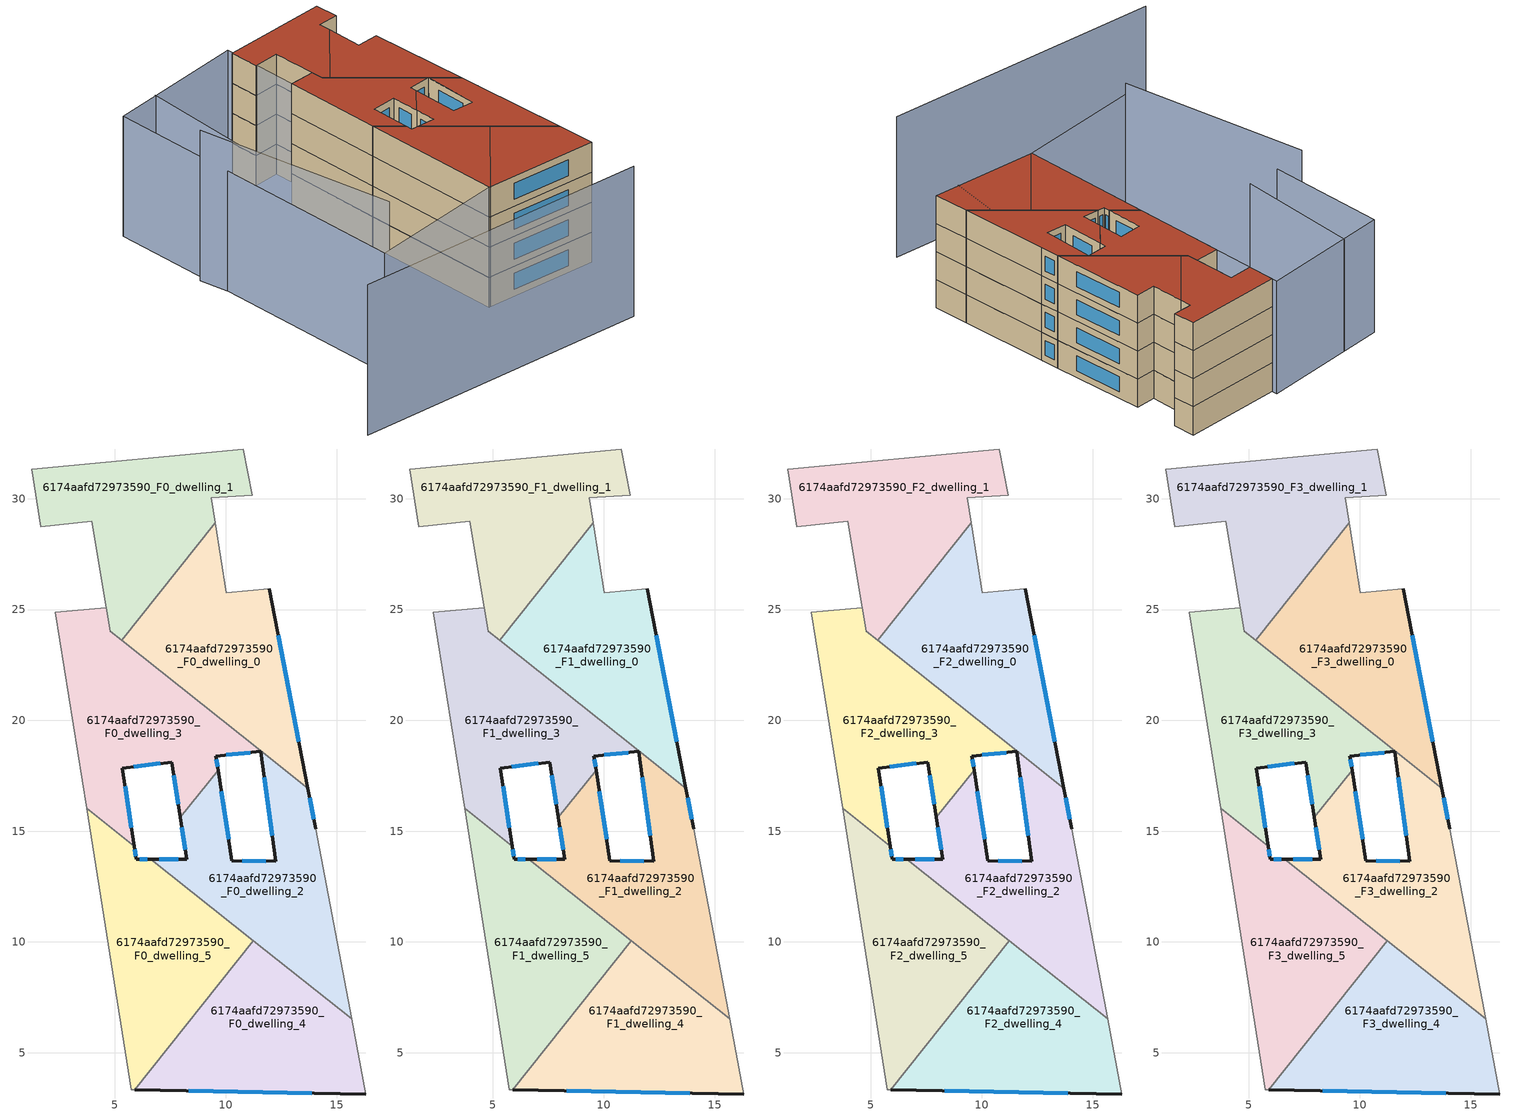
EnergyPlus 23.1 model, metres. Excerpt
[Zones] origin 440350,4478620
6174aafd72973590_F0_dwelling_0
 floor ground (EU_floor_Construction): 11.96,25.94 13.7,16.93 5.3,23.61 9.52,28.92 10.02,25.76 z0
 wall outside (EU_wall_Construction): 13.7,16.93 11.96,25.94 z0:3
 wall to 6174aafd72973590_F0_dwelling_1 (EU_wall_Construction): 9.52,28.92 5.3,23.61 z0:3
 wall adiabatic (EU_wall_Construction): 11.96,25.94 10.02,25.76 9.52,28.92 z0:3
 wall to 6174aafd72973590_F0_dwelling_3 (EU_wall_Construction): 5.3,23.61 11.57,18.63 z0:3
 wall to 6174aafd72973590_F0_dwelling_2 (EU_wall_Construction): 11.58,18.62 13.7,16.93 z0:3; 11.58,18.62,2.98 11.57,18.62,0 11.58,18.62,0
 window (EU_Window_Construction): 13.3,19.04 12.37,23.83 z0.7:2.3
6174aafd72973590_F0_dwelling_1
 floor ground (EU_floor_Construction): 10.8,32.24 11.19,30.17 9.34,30.04 9.52,28.92 5.3,23.61 4.78,24.01 3.96,28.98 1.66,28.73 1.24,31.32 z0
 wall adiabatic (EU_wall_Construction): 9.52,28.92 9.34,30.04 11.19,30.17 10.8,32.24 1.24,31.32 1.66,28.73 3.96,28.98 4.6,25.08 z0:3; 4.78,24.02,3 4.78,24.02,0 4.78,24.01,0
 wall to 6174aafd72973590_F0_dwelling_3 (EU_wall_Construction): 4.6,25.08 4.78,24.02 / 4.78,24.01 5.3,23.61 z0:3
6174aafd72973590_F0_dwelling_2
 floor ground (EU_floor_Construction): 13.7,16.93 14.06,15.1 15.68,6.53 6.61,13.73 8.24,13.73 7.95,15.62 9.65,17.76 10.28,13.67 12.26,13.64 11.58,18.59 11.57,18.62 z0
 wall outside (EU_wall_Construction): 7.95,15.62 8.24,13.73 6.61,13.73 / 11.58,18.59 12.26,13.64 10.28,13.67 9.65,17.76 / 14.06,15.1 13.7,16.93 z0:3; 11.57,18.6,3 11.57,18.6,0 11.58,18.59,0
 wall to 6174aafd72973590_F0_dwelling_3 (EU_wall_Construction): 9.65,17.76 7.95,15.62 / 11.57,18.62 11.57,18.6 z0:3
 wall adiabatic (EU_wall_Construction): 15.68,6.53 14.06,15.1 z0:3
 wall to 6174aafd72973590_F0_dwelling_5 (EU_wall_Construction): 6.61,13.73 11.24,10.06 z0:3
 wall to 6174aafd72973590_F0_dwelling_4 (EU_wall_Construction): 11.24,10.06 15.68,6.53 z0:3
 window (EU_Window_Construction): 8.02,15.18 8.18,14.17 / 10.13,14.62 9.8,16.8 / 11.8,13.65 10.74,13.66 / 11.74,17.43 12.1,14.8 / 13.97,15.53 13.79,16.5 / 7.86,13.73 7,13.73 z0.7:2.3
6174aafd72973590_F0_dwelling_3
 floor ground (EU_floor_Construction): 11.57,18.62 11.57,18.6 9.55,18.39 9.65,17.76 7.95,15.62 7.57,18.12 5.34,17.85 5.87,14.33 3.72,16.03 2.3,24.89 4.6,25.08 4.78,24.02 z0
 wall outside (EU_wall_Construction): 9.65,17.76 9.55,18.39 11.57,18.6 / 5.87,14.33 5.34,17.85 7.57,18.12 7.95,15.62 z0:3; 4.78,24.01,3 4.78,24.01,0 4.78,24.02,3
 wall to 6174aafd72973590_F0_dwelling_5 (EU_wall_Construction): 3.72,16.03 5.87,14.33 z0:3
 wall adiabatic (EU_wall_Construction): 4.6,25.08 2.3,24.89 3.72,16.03 z0:3
 window (EU_Window_Construction): 10.03,18.44 11.1,18.55 / 9.63,17.91 9.58,18.24 / 7.66,17.53 7.86,16.2 / 5.86,17.91 7.04,18.05 / 5.74,15.15 5.46,17.02 z0.7:2.3
6174aafd72973590_F0_dwelling_4
 floor ground (EU_floor_Construction): 15.68,6.53 16.32,3.14 5.89,3.33 11.24,10.06 z0
 wall outside (EU_wall_Construction): 5.89,3.33 16.32,3.14 z0:3
 wall adiabatic (EU_wall_Construction): 16.32,3.14 15.68,6.53 z0:3
 wall to 6174aafd72973590_F0_dwelling_5 (EU_wall_Construction): 11.24,10.06 5.89,3.33 z0:3
 window (EU_Window_Construction): 8.33,3.29 13.88,3.18 z0.7:2.3
6174aafd72973590_F0_dwelling_5
 floor ground (EU_floor_Construction): 6.61,13.73 11.24,10.06 5.89,3.33 5.74,3.33 3.72,16.03 5.87,14.33 5.96,13.73 z0
 wall outside (EU_wall_Construction): 6.61,13.73 5.96,13.73 5.87,14.33 z0:3
 wall adiabatic (EU_wall_Construction): 3.72,16.03 5.74,3.33 5.89,3.33 z0:3
 window (EU_Window_Construction): 5.93,13.87 5.89,14.19 / 6.46,13.73 6.11,13.73 z0.7:2.3
6174aafd72973590_F1_dwelling_0
 floor to 6174aafd72973590_F0_dwelling_0 (EU_floor_Construction): 11.96,25.94 13.7,16.93 5.3,23.61 9.52,28.92 10.02,25.76 z3
 wall outside (EU_wall_Construction): 13.7,16.93 11.96,25.94 z3:6
 wall to 6174aafd72973590_F1_dwelling_1 (EU_wall_Construction): 9.52,28.92 5.3,23.61 z3:6
 wall adiabatic (EU_wall_Construction): 11.96,25.94 10.02,25.76 9.52,28.92 z3:6
 wall to 6174aafd72973590_F1_dwelling_3 (EU_wall_Construction): 5.3,23.61 11.57,18.63 z3:6
 wall to 6174aafd72973590_F1_dwelling_2 (EU_wall_Construction): 11.58,18.62 13.7,16.93 z3:6; 11.58,18.62,5.98 11.57,18.62,3 11.58,18.62,3
 window (EU_Window_Construction): 13.3,19.04 12.37,23.83 z3.7:5.3
6174aafd72973590_F1_dwelling_1
 floor to 6174aafd72973590_F0_dwelling_1 (EU_floor_Construction): 10.8,32.24 11.19,30.17 9.34,30.04 9.52,28.92 5.3,23.61 4.78,24.02 3.96,28.98 1.66,28.73 1.24,31.32 z3
 wall adiabatic (EU_wall_Construction): 9.52,28.92 9.34,30.04 11.19,30.17 10.8,32.24 1.24,31.32 1.66,28.73 3.96,28.98 4.6,25.08 z3:6; 4.78,24.02,6 4.78,24.02,3 4.78,24.01,3
 wall to 6174aafd72973590_F1_dwelling_3 (EU_wall_Construction): 4.6,25.08 4.78,24.02 / 4.78,24.01 5.3,23.61 z3:6
6174aafd72973590_F1_dwelling_2
 floor to 6174aafd72973590_F0_dwelling_2 (EU_floor_Construction): 13.7,16.93 14.06,15.1 15.68,6.53 6.61,13.73 8.24,13.73 7.95,15.62 9.65,17.76 10.28,13.67 12.26,13.64 11.58,18.62 z3
 wall outside (EU_wall_Construction): 7.95,15.62 8.24,13.73 6.61,13.73 / 11.58,18.59 12.26,13.64 10.28,13.67 9.65,17.76 / 14.06,15.1 13.7,16.93 z3:6; 11.57,18.6,6 11.57,18.6,3 11.58,18.59,3
 wall to 6174aafd72973590_F1_dwelling_3 (EU_wall_Construction): 9.65,17.76 7.95,15.62 / 11.57,18.62 11.57,18.6 z3:6
 wall adiabatic (EU_wall_Construction): 15.68,6.53 14.06,15.1 z3:6
 wall to 6174aafd72973590_F1_dwelling_5 (EU_wall_Construction): 6.61,13.73 11.24,10.06 z3:6
 wall to 6174aafd72973590_F1_dwelling_4 (EU_wall_Construction): 11.24,10.06 15.68,6.53 z3:6
 window (EU_Window_Construction): 8.02,15.18 8.18,14.17 / 10.13,14.62 9.8,16.8 / 11.8,13.65 10.74,13.66 / 11.74,17.43 12.1,14.8 / 13.97,15.53 13.79,16.5 / 7.86,13.73 7,13.73 z3.7:5.3
6174aafd72973590_F1_dwelling_3
 floor to 6174aafd72973590_F0_dwelling_3 (EU_floor_Construction): 11.57,18.62 11.57,18.6 9.55,18.39 9.65,17.76 7.95,15.62 7.57,18.12 5.34,17.85 5.87,14.33 3.72,16.03 2.3,24.89 4.6,25.08 4.78,24.02 z3
 wall outside (EU_wall_Construction): 9.65,17.76 9.55,18.39 11.57,18.6 / 5.87,14.33 5.34,17.85 7.57,18.12 7.95,15.62 z3:6; 4.78,24.01,6 4.78,24.01,3 4.78,24.02,6
 wall to 6174aafd72973590_F1_dwelling_5 (EU_wall_Construction): 3.72,16.03 5.87,14.33 z3:6
 wall adiabatic (EU_wall_Construction): 4.6,25.08 2.3,24.89 3.72,16.03 z3:6
 window (EU_Window_Construction): 10.03,18.44 11.1,18.55 / 9.63,17.91 9.58,18.24 / 7.66,17.53 7.86,16.2 / 5.86,17.91 7.04,18.05 / 5.74,15.15 5.46,17.02 z3.7:5.3
6174aafd72973590_F1_dwelling_4
 floor to 6174aafd72973590_F0_dwelling_4 (EU_floor_Construction): 15.68,6.53 16.32,3.14 5.89,3.33 11.24,10.06 z3
 wall outside (EU_wall_Construction): 5.89,3.33 16.32,3.14 z3:6
 wall adiabatic (EU_wall_Construction): 16.32,3.14 15.68,6.53 z3:6
 wall to 6174aafd72973590_F1_dwelling_5 (EU_wall_Construction): 11.24,10.06 5.89,3.33 z3:6
 window (EU_Window_Construction): 8.33,3.29 13.88,3.18 z3.7:5.3
6174aafd72973590_F1_dwelling_5
 floor to 6174aafd72973590_F0_dwelling_5 (EU_floor_Construction): 6.61,13.73 11.24,10.06 5.89,3.33 5.74,3.33 3.72,16.03 5.87,14.33 5.96,13.73 z3
 wall outside (EU_wall_Construction): 6.61,13.73 5.96,13.73 5.87,14.33 z3:6
 wall adiabatic (EU_wall_Construction): 3.72,16.03 5.74,3.33 5.89,3.33 z3:6
 window (EU_Window_Construction): 5.93,13.87 5.89,14.19 / 6.46,13.73 6.11,13.73 z3.7:5.3
6174aafd72973590_F2_dwelling_0
 floor to 6174aafd72973590_F1_dwelling_0 (EU_floor_Construction): 11.96,25.94 13.7,16.93 5.3,23.61 9.52,28.92 10.02,25.76 z6
 wall outside (EU_wall_Construction): 13.7,16.93 11.96,25.94 z6:9
 wall to 6174aafd72973590_F2_dwelling_1 (EU_wall_Construction): 9.52,28.92 5.3,23.61 z6:9
 wall adiabatic (EU_wall_Construction): 11.96,25.94 10.02,25.76 9.52,28.92 z6:9
 wall to 6174aafd72973590_F2_dwelling_3 (EU_wall_Construction): 5.3,23.61 11.57,18.63 z6:9
 wall to 6174aafd72973590_F2_dwelling_2 (EU_wall_Construction): 11.58,18.62 13.7,16.93 z6:9; 11.58,18.62,8.98 11.57,18.62,6 11.58,18.62,6
 window (EU_Window_Construction): 13.3,19.04 12.37,23.83 z6.7:8.3
6174aafd72973590_F2_dwelling_1
 floor to 6174aafd72973590_F1_dwelling_1 (EU_floor_Construction): 10.8,32.24 11.19,30.17 9.34,30.04 9.52,28.92 5.3,23.61 4.78,24.02 3.96,28.98 1.66,28.73 1.24,31.32 z6
 wall adiabatic (EU_wall_Construction): 9.52,28.92 9.34,30.04 11.19,30.17 10.8,32.24 1.24,31.32 1.66,28.73 3.96,28.98 4.6,25.08 z6:9; 4.78,24.02,9 4.78,24.02,6 4.78,24.01,6
 wall to 6174aafd72973590_F2_dwelling_3 (EU_wall_Construction): 4.6,25.08 4.78,24.02 / 4.78,24.01 5.3,23.61 z6:9
6174aafd72973590_F2_dwelling_2
 floor to 6174aafd72973590_F1_dwelling_2 (EU_floor_Construction): 13.7,16.93 14.06,15.1 15.68,6.53 6.61,13.73 8.24,13.73 7.95,15.62 9.65,17.76 10.28,13.67 12.26,13.64 11.58,18.62 z6
 wall outside (EU_wall_Construction): 7.95,15.62 8.24,13.73 6.61,13.73 / 11.58,18.59 12.26,13.64 10.28,13.67 9.65,17.76 / 14.06,15.1 13.7,16.93 z6:9; 11.57,18.6,9 11.57,18.6,6 11.58,18.59,6
 wall to 6174aafd72973590_F2_dwelling_3 (EU_wall_Construction): 9.65,17.76 7.95,15.62 / 11.57,18.62 11.57,18.6 z6:9
 wall adiabatic (EU_wall_Construction): 15.68,6.53 14.06,15.1 z6:9
 wall to 6174aafd72973590_F2_dwelling_5 (EU_wall_Construction): 6.61,13.73 11.24,10.06 z6:9
 wall to 6174aafd72973590_F2_dwelling_4 (EU_wall_Construction): 11.24,10.06 15.68,6.53 z6:9
 window (EU_Window_Construction): 8.02,15.18 8.18,14.17 / 10.13,14.62 9.8,16.8 / 11.8,13.65 10.74,13.66 / 11.74,17.43 12.1,14.8 / 13.97,15.53 13.79,16.5 / 7.86,13.73 7,13.73 z6.7:8.3
6174aafd72973590_F2_dwelling_3
 floor to 6174aafd72973590_F1_dwelling_3 (EU_floor_Construction): 11.57,18.62 11.57,18.6 9.55,18.39 9.65,17.76 7.95,15.62 7.57,18.12 5.34,17.85 5.87,14.33 3.72,16.03 2.3,24.89 4.6,25.08 4.78,24.02 z6
 wall outside (EU_wall_Construction): 9.65,17.76 9.55,18.39 11.57,18.6 / 5.87,14.33 5.34,17.85 7.57,18.12 7.95,15.62 z6:9; 4.78,24.01,9 4.78,24.01,6 4.78,24.02,9
 wall to 6174aafd72973590_F2_dwelling_5 (EU_wall_Construction): 3.72,16.03 5.87,14.33 z6:9
 wall adiabatic (EU_wall_Construction): 4.6,25.08 2.3,24.89 3.72,16.03 z6:9
 window (EU_Window_Construction): 10.03,18.44 11.1,18.55 / 9.63,17.91 9.58,18.24 / 7.66,17.53 7.86,16.2 / 5.86,17.91 7.04,18.05 / 5.74,15.15 5.46,17.02 z6.7:8.3
6174aafd72973590_F2_dwelling_4
 floor to 6174aafd72973590_F1_dwelling_4 (EU_floor_Construction): 15.68,6.53 16.32,3.14 5.89,3.33 11.24,10.06 z6
 wall outside (EU_wall_Construction): 5.89,3.33 16.32,3.14 z6:9
 wall adiabatic (EU_wall_Construction): 16.32,3.14 15.68,6.53 z6:9
 wall to 6174aafd72973590_F2_dwelling_5 (EU_wall_Construction): 11.24,10.06 5.89,3.33 z6:9
 window (EU_Window_Construction): 8.33,3.29 13.88,3.18 z6.7:8.3
6174aafd72973590_F2_dwelling_5
 floor to 6174aafd72973590_F1_dwelling_5 (EU_floor_Construction): 6.61,13.73 11.24,10.06 5.89,3.33 5.74,3.33 3.72,16.03 5.87,14.33 5.96,13.73 z6
 wall outside (EU_wall_Construction): 6.61,13.73 5.96,13.73 5.87,14.33 z6:9
 wall adiabatic (EU_wall_Construction): 3.72,16.03 5.74,3.33 5.89,3.33 z6:9
 window (EU_Window_Construction): 5.93,13.87 5.89,14.19 / 6.46,13.73 6.11,13.73 z6.7:8.3
6174aafd72973590_F3_dwelling_0
 floor to 6174aafd72973590_F2_dwelling_0 (EU_floor_Construction): 11.96,25.94 13.7,16.93 5.3,23.61 9.52,28.92 10.02,25.76 z9
 wall outside (EU_wall_Construction): 13.7,16.93 11.96,25.94 z9:12
 wall to 6174aafd72973590_F3_dwelling_1 (EU_wall_Construction): 9.52,28.92 5.3,23.61 z9:12
 wall adiabatic (EU_wall_Construction): 11.96,25.94 10.02,25.76 9.52,28.92 z9:12
 wall to 6174aafd72973590_F3_dwelling_3 (EU_wall_Construction): 5.3,23.61 11.57,18.63 z9:12
 wall to 6174aafd72973590_F3_dwelling_2 (EU_wall_Construction): 11.58,18.62 13.7,16.93 z9:12; 11.58,18.62,11.98 11.57,18.62,9 11.58,18.62,9
 window (EU_Window_Construction): 13.3,19.04 12.37,23.83 z9.7:11.3
 roof outside (EU_roof_Construction): 13.7,16.93 11.96,25.94 10.02,25.76 9.52,28.92 5.3,23.61 z12
6174aafd72973590_F3_dwelling_1
 floor to 6174aafd72973590_F2_dwelling_1 (EU_floor_Construction): 10.8,32.24 11.19,30.17 9.34,30.04 9.52,28.92 5.3,23.61 4.78,24.02 3.96,28.98 1.66,28.73 1.24,31.32 z9
 wall adiabatic (EU_wall_Construction): 9.52,28.92 9.34,30.04 11.19,30.17 10.8,32.24 1.24,31.32 1.66,28.73 3.96,28.98 4.6,25.08 z9:12; 4.78,24.02,12 4.78,24.02,9 4.78,24.01,9
 wall to 6174aafd72973590_F3_dwelling_3 (EU_wall_Construction): 4.6,25.08 4.78,24.02 / 4.78,24.01 5.3,23.61 z9:12
 roof outside (EU_roof_Construction): 9.52,28.92 9.34,30.04 11.19,30.17 10.8,32.24 1.24,31.32 1.66,28.73 3.96,28.98 4.78,24.02 5.3,23.61 z12
6174aafd72973590_F3_dwelling_2
 floor to 6174aafd72973590_F2_dwelling_2 (EU_floor_Construction): 13.7,16.93 14.06,15.1 15.68,6.53 6.61,13.73 8.24,13.73 7.95,15.62 9.65,17.76 10.28,13.67 12.26,13.64 11.58,18.62 z9
 wall outside (EU_wall_Construction): 7.95,15.62 8.24,13.73 6.61,13.73 / 11.58,18.59 12.26,13.64 10.28,13.67 9.65,17.76 / 14.06,15.1 13.7,16.93 z9:12; 11.57,18.6,12 11.57,18.6,9 11.58,18.59,9
 wall to 6174aafd72973590_F3_dwelling_3 (EU_wall_Construction): 9.65,17.76 7.95,15.62 / 11.57,18.62 11.57,18.6 z9:12
 wall adiabatic (EU_wall_Construction): 15.68,6.53 14.06,15.1 z9:12
 wall to 6174aafd72973590_F3_dwelling_5 (EU_wall_Construction): 6.61,13.73 11.24,10.06 z9:12
 wall to 6174aafd72973590_F3_dwelling_4 (EU_wall_Construction): 11.24,10.06 15.68,6.53 z9:12
 window (EU_Window_Construction): 8.02,15.18 8.18,14.17 / 10.13,14.62 9.8,16.8 / 11.8,13.65 10.74,13.66 / 11.74,17.43 12.1,14.8 / 13.97,15.53 13.79,16.5 / 7.86,13.73 7,13.73 z9.7:11.3
 roof outside (EU_roof_Construction): 15.68,6.53 14.06,15.1 13.7,16.93 11.58,18.62 12.26,13.64 10.28,13.67 9.65,17.76 7.95,15.62 8.24,13.73 6.61,13.73 z12
6174aafd72973590_F3_dwelling_3
 floor to 6174aafd72973590_F2_dwelling_3 (EU_floor_Construction): 11.57,18.62 11.57,18.6 9.55,18.39 9.65,17.76 7.95,15.62 7.57,18.12 5.34,17.85 5.87,14.33 3.72,16.03 2.3,24.89 4.6,25.08 4.78,24.02 z9
 wall outside (EU_wall_Construction): 9.65,17.76 9.55,18.39 11.57,18.6 / 5.87,14.33 5.34,17.85 7.57,18.12 7.95,15.62 z9:12; 4.78,24.01,12 4.78,24.01,9 4.78,24.02,12
 wall to 6174aafd72973590_F3_dwelling_5 (EU_wall_Construction): 3.72,16.03 5.87,14.33 z9:12
 wall adiabatic (EU_wall_Construction): 4.6,25.08 2.3,24.89 3.72,16.03 z9:12
 window (EU_Window_Construction): 10.03,18.44 11.1,18.55 / 9.63,17.91 9.58,18.24 / 7.66,17.53 7.86,16.2 / 5.86,17.91 7.04,18.05 / 5.74,15.15 5.46,17.02 z9.7:11.3
 roof outside (EU_roof_Construction): 7.95,15.62 9.65,17.76 9.55,18.39 11.57,18.6 11.57,18.62 4.78,24.02 4.6,25.08 2.3,24.89 3.72,16.03 5.87,14.33 5.34,17.85 7.57,18.12 z12
6174aafd72973590_F3_dwelling_4
 floor to 6174aafd72973590_F2_dwelling_4 (EU_floor_Construction): 15.68,6.53 16.32,3.14 5.89,3.33 11.24,10.06 z9
 wall outside (EU_wall_Construction): 5.89,3.33 16.32,3.14 z9:12
 wall adiabatic (EU_wall_Construction): 16.32,3.14 15.68,6.53 z9:12
 wall to 6174aafd72973590_F3_dwelling_5 (EU_wall_Construction): 11.24,10.06 5.89,3.33 z9:12
 window (EU_Window_Construction): 8.33,3.29 13.88,3.18 z9.7:11.3
 roof outside (EU_roof_Construction): 16.32,3.14 15.68,6.53 11.24,10.06 5.89,3.33 z12
6174aafd72973590_F3_dwelling_5
 floor to 6174aafd72973590_F2_dwelling_5 (EU_floor_Construction): 6.61,13.73 11.24,10.06 5.89,3.33 5.74,3.33 3.72,16.03 5.87,14.33 5.96,13.73 z9
 wall outside (EU_wall_Construction): 6.61,13.73 5.96,13.73 5.87,14.33 z9:12
 wall adiabatic (EU_wall_Construction): 3.72,16.03 5.74,3.33 5.89,3.33 z9:12
 window (EU_Window_Construction): 5.93,13.87 5.89,14.19 / 6.46,13.73 6.11,13.73 z9.7:11.3
 roof outside (EU_roof_Construction): 5.89,3.33 11.24,10.06 6.61,13.73 5.96,13.73 5.87,14.33 3.72,16.03 5.74,3.33 z12
shading: 13.85,3.15 14.06,15.2 / -7.43,30.55 -6.25,18.87 / 1.19,31.88 5.75,3.33 / 5.75,3.33 -6.75,1.34 / -6.75,1.34 -11.31,29.89 / -11.31,29.89 1.19,31.88 z0:12; -13.3,-4.6 14.2,-4.99 / -10.31,21.04 -4.6,3.49 z0:15
[Building]
EU S2 Campaign: North Axis=0; Terrain=City; Solar Distribution=FullExterior
[Site:Location]
Madrid: Latitude=40.5; Longitude=-3.5; Time Zone=1; Elevation=609
[SizingPeriod:WeatherFileDays]
AnnualSizingPeriod: Begin Month=1; Begin Day of Month=1; End Month=12; End Day of Month=31; Day of Week for Start Day=Monday; Use Weather File Daylight Saving Period=No; Use Weather File Rain and Snow Indicators=No
[MATERIAL]
EU_InternalMass_Material: Roughness=MediumRough; Thickness=0.1; Conductivity=1; Density=1800; Specific Heat=900; Thermal Absorptance=0.9; Solar Absorptance=0.7; Visible Absorptance=0.7
[MATERIAL:NOMASS] Roughness=MediumRough; Thermal Absorptance=0.9; Solar Absorptance=0.7; Visible Absorptance=0.7
Name | Thermal Resistance
EU_wall_NoMass | 0.419739
EU_roof_NoMass | 0.352165
EU_floor_NoMass | 0.608284
[WINDOWMATERIAL:SIMPLEGLAZINGSYSTEM]
EU_Window_SimpleGlazing: UFactor=4.8352; Solar Heat Gain Coefficient=0.85; Visible Transmittance=0.85
[CONSTRUCTION]
EU_wall_Construction: EU_wall_NoMass
EU_roof_Construction: EU_roof_NoMass
EU_floor_Construction: EU_floor_NoMass
EU_InternalMass_Construction: EU_InternalMass_Material
EU_Window_Construction: EU_Window_SimpleGlazing
[ZONE] Type=1; Multiplier=1; Ceiling Height=autocalculate; Floor Area=autocalculate; Part of Total Floor Area=Yes
Name | Volume
6174aafd72973590_F0_dwelling_0; 6174aafd72973590_F1_dwelling_0; 6174aafd72973590_F2_dwelling_0; 6174aafd72973590_F3_dwelling_0 | 125.205
6174aafd72973590_F0_dwelling_1 | 125.033
6174aafd72973590_F1_dwelling_1; 6174aafd72973590_F2_dwelling_1; 6174aafd72973590_F3_dwelling_1 | 125.059
6174aafd72973590_F0_dwelling_2 | 124.489
6174aafd72973590_F1_dwelling_2; 6174aafd72973590_F2_dwelling_2; 6174aafd72973590_F3_dwelling_2 | 124.453
6174aafd72973590_F0_dwelling_3; 6174aafd72973590_F1_dwelling_3; 6174aafd72973590_F2_dwelling_3; 6174aafd72973590_F3_dwelling_3 | 129.138
6174aafd72973590_F0_dwelling_4; 6174aafd72973590_F1_dwelling_4; 6174aafd72973590_F2_dwelling_4; 6174aafd72973590_F3_dwelling_4 | 125.974
6174aafd72973590_F0_dwelling_5; 6174aafd72973590_F1_dwelling_5; 6174aafd72973590_F2_dwelling_5; 6174aafd72973590_F3_dwelling_5 | 125.982
[INTERNALMASS] Construction=EU_InternalMass_Construction
Name | Zone or ZoneList | Surface Area
6174aafd72973590_F0_dwelling_0_EU_InternalMass | 6174aafd72973590_F0_dwelling_0 | 41.7348
6174aafd72973590_F0_dwelling_1_EU_InternalMass | 6174aafd72973590_F0_dwelling_1 | 41.6867
6174aafd72973590_F0_dwelling_2_EU_InternalMass | 6174aafd72973590_F0_dwelling_2 | 41.4973
6174aafd72973590_F0_dwelling_3_EU_InternalMass | 6174aafd72973590_F0_dwelling_3 | 43.0466
6174aafd72973590_F0_dwelling_4_EU_InternalMass | 6174aafd72973590_F0_dwelling_4 | 41.9913
6174aafd72973590_F0_dwelling_5_EU_InternalMass | 6174aafd72973590_F0_dwelling_5 | 41.994
6174aafd72973590_F1_dwelling_0_EU_InternalMass | 6174aafd72973590_F1_dwelling_0 | 41.7348
6174aafd72973590_F1_dwelling_1_EU_InternalMass | 6174aafd72973590_F1_dwelling_1 | 41.6867
6174aafd72973590_F1_dwelling_2_EU_InternalMass | 6174aafd72973590_F1_dwelling_2 | 41.4973
6174aafd72973590_F1_dwelling_3_EU_InternalMass | 6174aafd72973590_F1_dwelling_3 | 43.0466
6174aafd72973590_F1_dwelling_4_EU_InternalMass | 6174aafd72973590_F1_dwelling_4 | 41.9913
6174aafd72973590_F1_dwelling_5_EU_InternalMass | 6174aafd72973590_F1_dwelling_5 | 41.994
6174aafd72973590_F2_dwelling_0_EU_InternalMass | 6174aafd72973590_F2_dwelling_0 | 41.7348
6174aafd72973590_F2_dwelling_1_EU_InternalMass | 6174aafd72973590_F2_dwelling_1 | 41.6867
6174aafd72973590_F2_dwelling_2_EU_InternalMass | 6174aafd72973590_F2_dwelling_2 | 41.4973
6174aafd72973590_F2_dwelling_3_EU_InternalMass | 6174aafd72973590_F2_dwelling_3 | 43.0466
6174aafd72973590_F2_dwelling_4_EU_InternalMass | 6174aafd72973590_F2_dwelling_4 | 41.9913
6174aafd72973590_F2_dwelling_5_EU_InternalMass | 6174aafd72973590_F2_dwelling_5 | 41.994
6174aafd72973590_F3_dwelling_0_EU_InternalMass | 6174aafd72973590_F3_dwelling_0 | 41.7348
6174aafd72973590_F3_dwelling_1_EU_InternalMass | 6174aafd72973590_F3_dwelling_1 | 41.6867
6174aafd72973590_F3_dwelling_2_EU_InternalMass | 6174aafd72973590_F3_dwelling_2 | 41.4973
6174aafd72973590_F3_dwelling_3_EU_InternalMass | 6174aafd72973590_F3_dwelling_3 | 43.0466
6174aafd72973590_F3_dwelling_4_EU_InternalMass | 6174aafd72973590_F3_dwelling_4 | 41.9913
6174aafd72973590_F3_dwelling_5_EU_InternalMass | 6174aafd72973590_F3_dwelling_5 | 41.994
[OTHEREQUIPMENT] Fuel Type=Electricity; Design Level Calculation Method=Watts/Area; Power per Zone Floor Area=1; Fraction Latent=0; Fraction Radiant=0; Fraction Lost=0; Carbon Dioxide Generation Rate=0; EndUse Subcategory=EU_Step8_InternalGains
Name | Zone or ZoneList or Space or SpaceList | Schedule
EU_Step8_InternalGain_6174aafd72973590_F0_dwelling_0_f000 | 6174aafd72973590_F0_dwelling_0 | EU_Step8_GainSchedule_6174aafd72973590_F0_dwelling_0_f000
EU_Step8_InternalGain_6174aafd72973590_F0_dwelling_1_f000 | 6174aafd72973590_F0_dwelling_1 | EU_Step8_GainSchedule_6174aafd72973590_F0_dwelling_1_f000
EU_Step8_InternalGain_6174aafd72973590_F0_dwelling_2_f000 | 6174aafd72973590_F0_dwelling_2 | EU_Step8_GainSchedule_6174aafd72973590_F0_dwelling_2_f000
EU_Step8_InternalGain_6174aafd72973590_F0_dwelling_3_f000 | 6174aafd72973590_F0_dwelling_3 | EU_Step8_GainSchedule_6174aafd72973590_F0_dwelling_3_f000
EU_Step8_InternalGain_6174aafd72973590_F0_dwelling_4_f000 | 6174aafd72973590_F0_dwelling_4 | EU_Step8_GainSchedule_6174aafd72973590_F0_dwelling_4_f000
EU_Step8_InternalGain_6174aafd72973590_F0_dwelling_5_f000 | 6174aafd72973590_F0_dwelling_5 | EU_Step8_GainSchedule_6174aafd72973590_F0_dwelling_5_f000
EU_Step8_InternalGain_6174aafd72973590_F1_dwelling_0_f000 | 6174aafd72973590_F1_dwelling_0 | EU_Step8_GainSchedule_6174aafd72973590_F1_dwelling_0_f000
EU_Step8_InternalGain_6174aafd72973590_F1_dwelling_1_f000 | 6174aafd72973590_F1_dwelling_1 | EU_Step8_GainSchedule_6174aafd72973590_F1_dwelling_1_f000
EU_Step8_InternalGain_6174aafd72973590_F1_dwelling_2_f000 | 6174aafd72973590_F1_dwelling_2 | EU_Step8_GainSchedule_6174aafd72973590_F1_dwelling_2_f000
EU_Step8_InternalGain_6174aafd72973590_F1_dwelling_3_f000 | 6174aafd72973590_F1_dwelling_3 | EU_Step8_GainSchedule_6174aafd72973590_F1_dwelling_3_f000
EU_Step8_InternalGain_6174aafd72973590_F1_dwelling_4_f000 | 6174aafd72973590_F1_dwelling_4 | EU_Step8_GainSchedule_6174aafd72973590_F1_dwelling_4_f000
EU_Step8_InternalGain_6174aafd72973590_F1_dwelling_5_f000 | 6174aafd72973590_F1_dwelling_5 | EU_Step8_GainSchedule_6174aafd72973590_F1_dwelling_5_f000
EU_Step8_InternalGain_6174aafd72973590_F2_dwelling_0_f000 | 6174aafd72973590_F2_dwelling_0 | EU_Step8_GainSchedule_6174aafd72973590_F2_dwelling_0_f000
EU_Step8_InternalGain_6174aafd72973590_F2_dwelling_1_f000 | 6174aafd72973590_F2_dwelling_1 | EU_Step8_GainSchedule_6174aafd72973590_F2_dwelling_1_f000
EU_Step8_InternalGain_6174aafd72973590_F2_dwelling_2_f000 | 6174aafd72973590_F2_dwelling_2 | EU_Step8_GainSchedule_6174aafd72973590_F2_dwelling_2_f000
EU_Step8_InternalGain_6174aafd72973590_F2_dwelling_3_f000 | 6174aafd72973590_F2_dwelling_3 | EU_Step8_GainSchedule_6174aafd72973590_F2_dwelling_3_f000
EU_Step8_InternalGain_6174aafd72973590_F2_dwelling_4_f000 | 6174aafd72973590_F2_dwelling_4 | EU_Step8_GainSchedule_6174aafd72973590_F2_dwelling_4_f000
EU_Step8_InternalGain_6174aafd72973590_F2_dwelling_5_f000 | 6174aafd72973590_F2_dwelling_5 | EU_Step8_GainSchedule_6174aafd72973590_F2_dwelling_5_f000
EU_Step8_InternalGain_6174aafd72973590_F3_dwelling_0_f000 | 6174aafd72973590_F3_dwelling_0 | EU_Step8_GainSchedule_6174aafd72973590_F3_dwelling_0_f000
EU_Step8_InternalGain_6174aafd72973590_F3_dwelling_1_f000 | 6174aafd72973590_F3_dwelling_1 | EU_Step8_GainSchedule_6174aafd72973590_F3_dwelling_1_f000
EU_Step8_InternalGain_6174aafd72973590_F3_dwelling_2_f000 | 6174aafd72973590_F3_dwelling_2 | EU_Step8_GainSchedule_6174aafd72973590_F3_dwelling_2_f000
EU_Step8_InternalGain_6174aafd72973590_F3_dwelling_3_f000 | 6174aafd72973590_F3_dwelling_3 | EU_Step8_GainSchedule_6174aafd72973590_F3_dwelling_3_f000
EU_Step8_InternalGain_6174aafd72973590_F3_dwelling_4_f000 | 6174aafd72973590_F3_dwelling_4 | EU_Step8_GainSchedule_6174aafd72973590_F3_dwelling_4_f000
EU_Step8_InternalGain_6174aafd72973590_F3_dwelling_5_f000 | 6174aafd72973590_F3_dwelling_5 | EU_Step8_GainSchedule_6174aafd72973590_F3_dwelling_5_f000
[ZONEVENTILATION:DESIGNFLOWRATE] Schedule=EU_AlwaysOn; Design Flow Rate Calculation Method=AirChanges/Hour; Air Changes per Hour=0.703302; Ventilation Type=Natural; Fan Pressure Rise=0; Fan Total Efficiency=1; Constant Term Coefficient=1; Temperature Term Coefficient=0; Velocity Term Coefficient=0; Velocity Squared Term Coefficient=0; Minimum Indoor Temperature=-100; Maximum Indoor Temperature=100; Delta Temperature=-100; Minimum Outdoor Temperature=-100; Maximum Outdoor Temperature=100; Maximum Wind Speed=40
Name | Zone or ZoneList or Space or SpaceList
EU_ConstantAir_6174aafd72973590_F0_dwelling_0 | 6174aafd72973590_F0_dwelling_0
EU_ConstantAir_6174aafd72973590_F0_dwelling_1 | 6174aafd72973590_F0_dwelling_1
EU_ConstantAir_6174aafd72973590_F0_dwelling_2 | 6174aafd72973590_F0_dwelling_2
EU_ConstantAir_6174aafd72973590_F0_dwelling_3 | 6174aafd72973590_F0_dwelling_3
EU_ConstantAir_6174aafd72973590_F0_dwelling_4 | 6174aafd72973590_F0_dwelling_4
EU_ConstantAir_6174aafd72973590_F0_dwelling_5 | 6174aafd72973590_F0_dwelling_5
EU_ConstantAir_6174aafd72973590_F1_dwelling_0 | 6174aafd72973590_F1_dwelling_0
EU_ConstantAir_6174aafd72973590_F1_dwelling_1 | 6174aafd72973590_F1_dwelling_1
EU_ConstantAir_6174aafd72973590_F1_dwelling_2 | 6174aafd72973590_F1_dwelling_2
EU_ConstantAir_6174aafd72973590_F1_dwelling_3 | 6174aafd72973590_F1_dwelling_3
EU_ConstantAir_6174aafd72973590_F1_dwelling_4 | 6174aafd72973590_F1_dwelling_4
EU_ConstantAir_6174aafd72973590_F1_dwelling_5 | 6174aafd72973590_F1_dwelling_5
EU_ConstantAir_6174aafd72973590_F2_dwelling_0 | 6174aafd72973590_F2_dwelling_0
EU_ConstantAir_6174aafd72973590_F2_dwelling_1 | 6174aafd72973590_F2_dwelling_1
EU_ConstantAir_6174aafd72973590_F2_dwelling_2 | 6174aafd72973590_F2_dwelling_2
EU_ConstantAir_6174aafd72973590_F2_dwelling_3 | 6174aafd72973590_F2_dwelling_3
EU_ConstantAir_6174aafd72973590_F2_dwelling_4 | 6174aafd72973590_F2_dwelling_4
EU_ConstantAir_6174aafd72973590_F2_dwelling_5 | 6174aafd72973590_F2_dwelling_5
EU_ConstantAir_6174aafd72973590_F3_dwelling_0 | 6174aafd72973590_F3_dwelling_0
EU_ConstantAir_6174aafd72973590_F3_dwelling_1 | 6174aafd72973590_F3_dwelling_1
EU_ConstantAir_6174aafd72973590_F3_dwelling_2 | 6174aafd72973590_F3_dwelling_2
EU_ConstantAir_6174aafd72973590_F3_dwelling_3 | 6174aafd72973590_F3_dwelling_3
EU_ConstantAir_6174aafd72973590_F3_dwelling_4 | 6174aafd72973590_F3_dwelling_4
EU_ConstantAir_6174aafd72973590_F3_dwelling_5 | 6174aafd72973590_F3_dwelling_5
[HVACTEMPLATE:THERMOSTAT] Constant Heating Setpoint=20; Constant Cooling Setpoint=50
EU_HeatOnly_6174aafd72973590_F0_dwelling_0; EU_HeatOnly_6174aafd72973590_F0_dwelling_1; EU_HeatOnly_6174aafd72973590_F0_dwelling_2; EU_HeatOnly_6174aafd72973590_F0_dwelling_3; EU_HeatOnly_6174aafd72973590_F0_dwelling_4; EU_HeatOnly_6174aafd72973590_F0_dwelling_5; EU_HeatOnly_6174aafd72973590_F1_dwelling_0; EU_HeatOnly_6174aafd72973590_F1_dwelling_1; EU_HeatOnly_6174aafd72973590_F1_dwelling_2; EU_HeatOnly_6174aafd72973590_F1_dwelling_3; EU_HeatOnly_6174aafd72973590_F1_dwelling_4; EU_HeatOnly_6174aafd72973590_F1_dwelling_5; EU_HeatOnly_6174aafd72973590_F2_dwelling_0; EU_HeatOnly_6174aafd72973590_F2_dwelling_1; EU_HeatOnly_6174aafd72973590_F2_dwelling_2; EU_HeatOnly_6174aafd72973590_F2_dwelling_3; EU_HeatOnly_6174aafd72973590_F2_dwelling_4; EU_HeatOnly_6174aafd72973590_F2_dwelling_5; EU_HeatOnly_6174aafd72973590_F3_dwelling_0; EU_HeatOnly_6174aafd72973590_F3_dwelling_1; EU_HeatOnly_6174aafd72973590_F3_dwelling_2; EU_HeatOnly_6174aafd72973590_F3_dwelling_3; EU_HeatOnly_6174aafd72973590_F3_dwelling_4; EU_HeatOnly_6174aafd72973590_F3_dwelling_5
[HVACTEMPLATE:ZONE:IDEALLOADSAIRSYSTEM] System Availability Schedule=EU_AlwaysOn; Maximum Heating Supply Air Temperature=50; Minimum Cooling Supply Air Temperature=13; Maximum Heating Supply Air Humidity Ratio=0.0156; Minimum Cooling Supply Air Humidity Ratio=0.0077; Heating Limit=NoLimit; Cooling Limit=NoLimit; Heating Availability Schedule=EU_AlwaysOn; Cooling Availability Schedule=EU_CoolingOff; Dehumidification Control Type=ConstantSensibleHeatRatio; Cooling Sensible Heat Ratio=0.7; Dehumidification Setpoint=60; Humidification Control Type=None; Humidification Setpoint=30; Outdoor Air Method=None; Outdoor Air Flow Rate per Person=0.00944; Outdoor Air Flow Rate per Zone Floor Area=0; Outdoor Air Flow Rate per Zone=0; Demand Controlled Ventilation Type=None; Outdoor Air Economizer Type=NoEconomizer; Heat Recovery Type=None; Sensible Heat Recovery Effectiveness=0.7; Latent Heat Recovery Effectiveness=0.65
Name | Template Thermostat
6174aafd72973590_F0_dwelling_0 | EU_HeatOnly_6174aafd72973590_F0_dwelling_0
6174aafd72973590_F0_dwelling_1 | EU_HeatOnly_6174aafd72973590_F0_dwelling_1
6174aafd72973590_F0_dwelling_2 | EU_HeatOnly_6174aafd72973590_F0_dwelling_2
6174aafd72973590_F0_dwelling_3 | EU_HeatOnly_6174aafd72973590_F0_dwelling_3
6174aafd72973590_F0_dwelling_4 | EU_HeatOnly_6174aafd72973590_F0_dwelling_4
6174aafd72973590_F0_dwelling_5 | EU_HeatOnly_6174aafd72973590_F0_dwelling_5
6174aafd72973590_F1_dwelling_0 | EU_HeatOnly_6174aafd72973590_F1_dwelling_0
6174aafd72973590_F1_dwelling_1 | EU_HeatOnly_6174aafd72973590_F1_dwelling_1
6174aafd72973590_F1_dwelling_2 | EU_HeatOnly_6174aafd72973590_F1_dwelling_2
6174aafd72973590_F1_dwelling_3 | EU_HeatOnly_6174aafd72973590_F1_dwelling_3
6174aafd72973590_F1_dwelling_4 | EU_HeatOnly_6174aafd72973590_F1_dwelling_4
6174aafd72973590_F1_dwelling_5 | EU_HeatOnly_6174aafd72973590_F1_dwelling_5
6174aafd72973590_F2_dwelling_0 | EU_HeatOnly_6174aafd72973590_F2_dwelling_0
6174aafd72973590_F2_dwelling_1 | EU_HeatOnly_6174aafd72973590_F2_dwelling_1
6174aafd72973590_F2_dwelling_2 | EU_HeatOnly_6174aafd72973590_F2_dwelling_2
6174aafd72973590_F2_dwelling_3 | EU_HeatOnly_6174aafd72973590_F2_dwelling_3
6174aafd72973590_F2_dwelling_4 | EU_HeatOnly_6174aafd72973590_F2_dwelling_4
6174aafd72973590_F2_dwelling_5 | EU_HeatOnly_6174aafd72973590_F2_dwelling_5
6174aafd72973590_F3_dwelling_0 | EU_HeatOnly_6174aafd72973590_F3_dwelling_0
6174aafd72973590_F3_dwelling_1 | EU_HeatOnly_6174aafd72973590_F3_dwelling_1
6174aafd72973590_F3_dwelling_2 | EU_HeatOnly_6174aafd72973590_F3_dwelling_2
6174aafd72973590_F3_dwelling_3 | EU_HeatOnly_6174aafd72973590_F3_dwelling_3
6174aafd72973590_F3_dwelling_4 | EU_HeatOnly_6174aafd72973590_F3_dwelling_4
6174aafd72973590_F3_dwelling_5 | EU_HeatOnly_6174aafd72973590_F3_dwelling_5
[SIZING:ZONE] Zone Cooling Design Supply Air Temperature Input Method=SupplyAirTemperature; Zone Cooling Design Supply Air Temperature=13; Zone Heating Design Supply Air Temperature Input Method=SupplyAirTemperature; Zone Heating Design Supply Air Temperature=50; Zone Cooling Design Supply Air Humidity Ratio=0.008; Zone Heating Design Supply Air Humidity Ratio=0.008; Cooling Design Air Flow Method=DesignDay; Cooling Design Air Flow Rate=0; Cooling Minimum Air Flow per Zone Floor Area=0.000762; Cooling Minimum Air Flow=0; Cooling Minimum Air Flow Fraction=0.2; Heating Design Air Flow Method=DesignDay; Heating Design Air Flow Rate=0; Heating Maximum Air Flow per Zone Floor Area=0.002032; Heating Maximum Air Flow=0.141576; Heating Maximum Air Flow Fraction=0.3; Account for Dedicated Outdoor Air System=No; Dedicated Outdoor Air System Control Strategy=NeutralSupplyAir; Dedicated Outdoor Air Low Setpoint Temperature for Design=autosize; Dedicated Outdoor Air High Setpoint Temperature for Design=autosize; Zone Load Sizing Method=Sensible Load Only No Latent Load; Zone Latent Cooling Design Supply Air Humidity Ratio Input Method=HumidityRatioDifference; Zone Cooling Design Supply Air Humidity Ratio Difference=0.005; Zone Latent Heating Design Supply Air Humidity Ratio Input Method=HumidityRatioDifference; Zone Humidification Design Supply Air Humidity Ratio Difference=0.005
6174aafd72973590_F0_dwelling_0; 6174aafd72973590_F0_dwelling_1; 6174aafd72973590_F0_dwelling_2; 6174aafd72973590_F0_dwelling_3; 6174aafd72973590_F0_dwelling_4; 6174aafd72973590_F0_dwelling_5; 6174aafd72973590_F1_dwelling_0; 6174aafd72973590_F1_dwelling_1; 6174aafd72973590_F1_dwelling_2; 6174aafd72973590_F1_dwelling_3; 6174aafd72973590_F1_dwelling_4; 6174aafd72973590_F1_dwelling_5; 6174aafd72973590_F2_dwelling_0; 6174aafd72973590_F2_dwelling_1; 6174aafd72973590_F2_dwelling_2; 6174aafd72973590_F2_dwelling_3; 6174aafd72973590_F2_dwelling_4; 6174aafd72973590_F2_dwelling_5; 6174aafd72973590_F3_dwelling_0; 6174aafd72973590_F3_dwelling_1; 6174aafd72973590_F3_dwelling_2; 6174aafd72973590_F3_dwelling_3; 6174aafd72973590_F3_dwelling_4; 6174aafd72973590_F3_dwelling_5
[SCHEDULE:CONSTANT]
Name | Hourly Value
EU_AlwaysOn | 1
EU_CoolingOff | 0
[SCHEDULE:FILE] Column Number=1; Rows to Skip at Top=0; Number of Hours of Data=8760; Column Separator=Comma; Interpolate to Timestep=No; Minutes per Item=60; Adjust Schedule for Daylight Savings=Yes
Name | File
EU_Step8_GainSchedule_6174aafd72973590_F0_dwelling_0_f000 | ../../schedules/6174aafd72973590/6174aafd72973590_F0_dwelling_0_f000_gain.csv
EU_Step8_GainSchedule_6174aafd72973590_F0_dwelling_1_f000 | ../../schedules/6174aafd72973590/6174aafd72973590_F0_dwelling_1_f000_gain.csv
EU_Step8_GainSchedule_6174aafd72973590_F0_dwelling_2_f000 | ../../schedules/6174aafd72973590/6174aafd72973590_F0_dwelling_2_f000_gain.csv
EU_Step8_GainSchedule_6174aafd72973590_F0_dwelling_3_f000 | ../../schedules/6174aafd72973590/6174aafd72973590_F0_dwelling_3_f000_gain.csv
EU_Step8_GainSchedule_6174aafd72973590_F0_dwelling_4_f000 | ../../schedules/6174aafd72973590/6174aafd72973590_F0_dwelling_4_f000_gain.csv
EU_Step8_GainSchedule_6174aafd72973590_F0_dwelling_5_f000 | ../../schedules/6174aafd72973590/6174aafd72973590_F0_dwelling_5_f000_gain.csv
EU_Step8_GainSchedule_6174aafd72973590_F1_dwelling_0_f000 | ../../schedules/6174aafd72973590/6174aafd72973590_F1_dwelling_0_f000_gain.csv
EU_Step8_GainSchedule_6174aafd72973590_F1_dwelling_1_f000 | ../../schedules/6174aafd72973590/6174aafd72973590_F1_dwelling_1_f000_gain.csv
EU_Step8_GainSchedule_6174aafd72973590_F1_dwelling_2_f000 | ../../schedules/6174aafd72973590/6174aafd72973590_F1_dwelling_2_f000_gain.csv
EU_Step8_GainSchedule_6174aafd72973590_F1_dwelling_3_f000 | ../../schedules/6174aafd72973590/6174aafd72973590_F1_dwelling_3_f000_gain.csv
EU_Step8_GainSchedule_6174aafd72973590_F1_dwelling_4_f000 | ../../schedules/6174aafd72973590/6174aafd72973590_F1_dwelling_4_f000_gain.csv
EU_Step8_GainSchedule_6174aafd72973590_F1_dwelling_5_f000 | ../../schedules/6174aafd72973590/6174aafd72973590_F1_dwelling_5_f000_gain.csv
EU_Step8_GainSchedule_6174aafd72973590_F2_dwelling_0_f000 | ../../schedules/6174aafd72973590/6174aafd72973590_F2_dwelling_0_f000_gain.csv
EU_Step8_GainSchedule_6174aafd72973590_F2_dwelling_1_f000 | ../../schedules/6174aafd72973590/6174aafd72973590_F2_dwelling_1_f000_gain.csv
EU_Step8_GainSchedule_6174aafd72973590_F2_dwelling_2_f000 | ../../schedules/6174aafd72973590/6174aafd72973590_F2_dwelling_2_f000_gain.csv
EU_Step8_GainSchedule_6174aafd72973590_F2_dwelling_3_f000 | ../../schedules/6174aafd72973590/6174aafd72973590_F2_dwelling_3_f000_gain.csv
EU_Step8_GainSchedule_6174aafd72973590_F2_dwelling_4_f000 | ../../schedules/6174aafd72973590/6174aafd72973590_F2_dwelling_4_f000_gain.csv
EU_Step8_GainSchedule_6174aafd72973590_F2_dwelling_5_f000 | ../../schedules/6174aafd72973590/6174aafd72973590_F2_dwelling_5_f000_gain.csv
EU_Step8_GainSchedule_6174aafd72973590_F3_dwelling_0_f000 | ../../schedules/6174aafd72973590/6174aafd72973590_F3_dwelling_0_f000_gain.csv
EU_Step8_GainSchedule_6174aafd72973590_F3_dwelling_1_f000 | ../../schedules/6174aafd72973590/6174aafd72973590_F3_dwelling_1_f000_gain.csv
EU_Step8_GainSchedule_6174aafd72973590_F3_dwelling_2_f000 | ../../schedules/6174aafd72973590/6174aafd72973590_F3_dwelling_2_f000_gain.csv
EU_Step8_GainSchedule_6174aafd72973590_F3_dwelling_3_f000 | ../../schedules/6174aafd72973590/6174aafd72973590_F3_dwelling_3_f000_gain.csv
EU_Step8_GainSchedule_6174aafd72973590_F3_dwelling_4_f000 | ../../schedules/6174aafd72973590/6174aafd72973590_F3_dwelling_4_f000_gain.csv
EU_Step8_GainSchedule_6174aafd72973590_F3_dwelling_5_f000 | ../../schedules/6174aafd72973590/6174aafd72973590_F3_dwelling_5_f000_gain.csv
